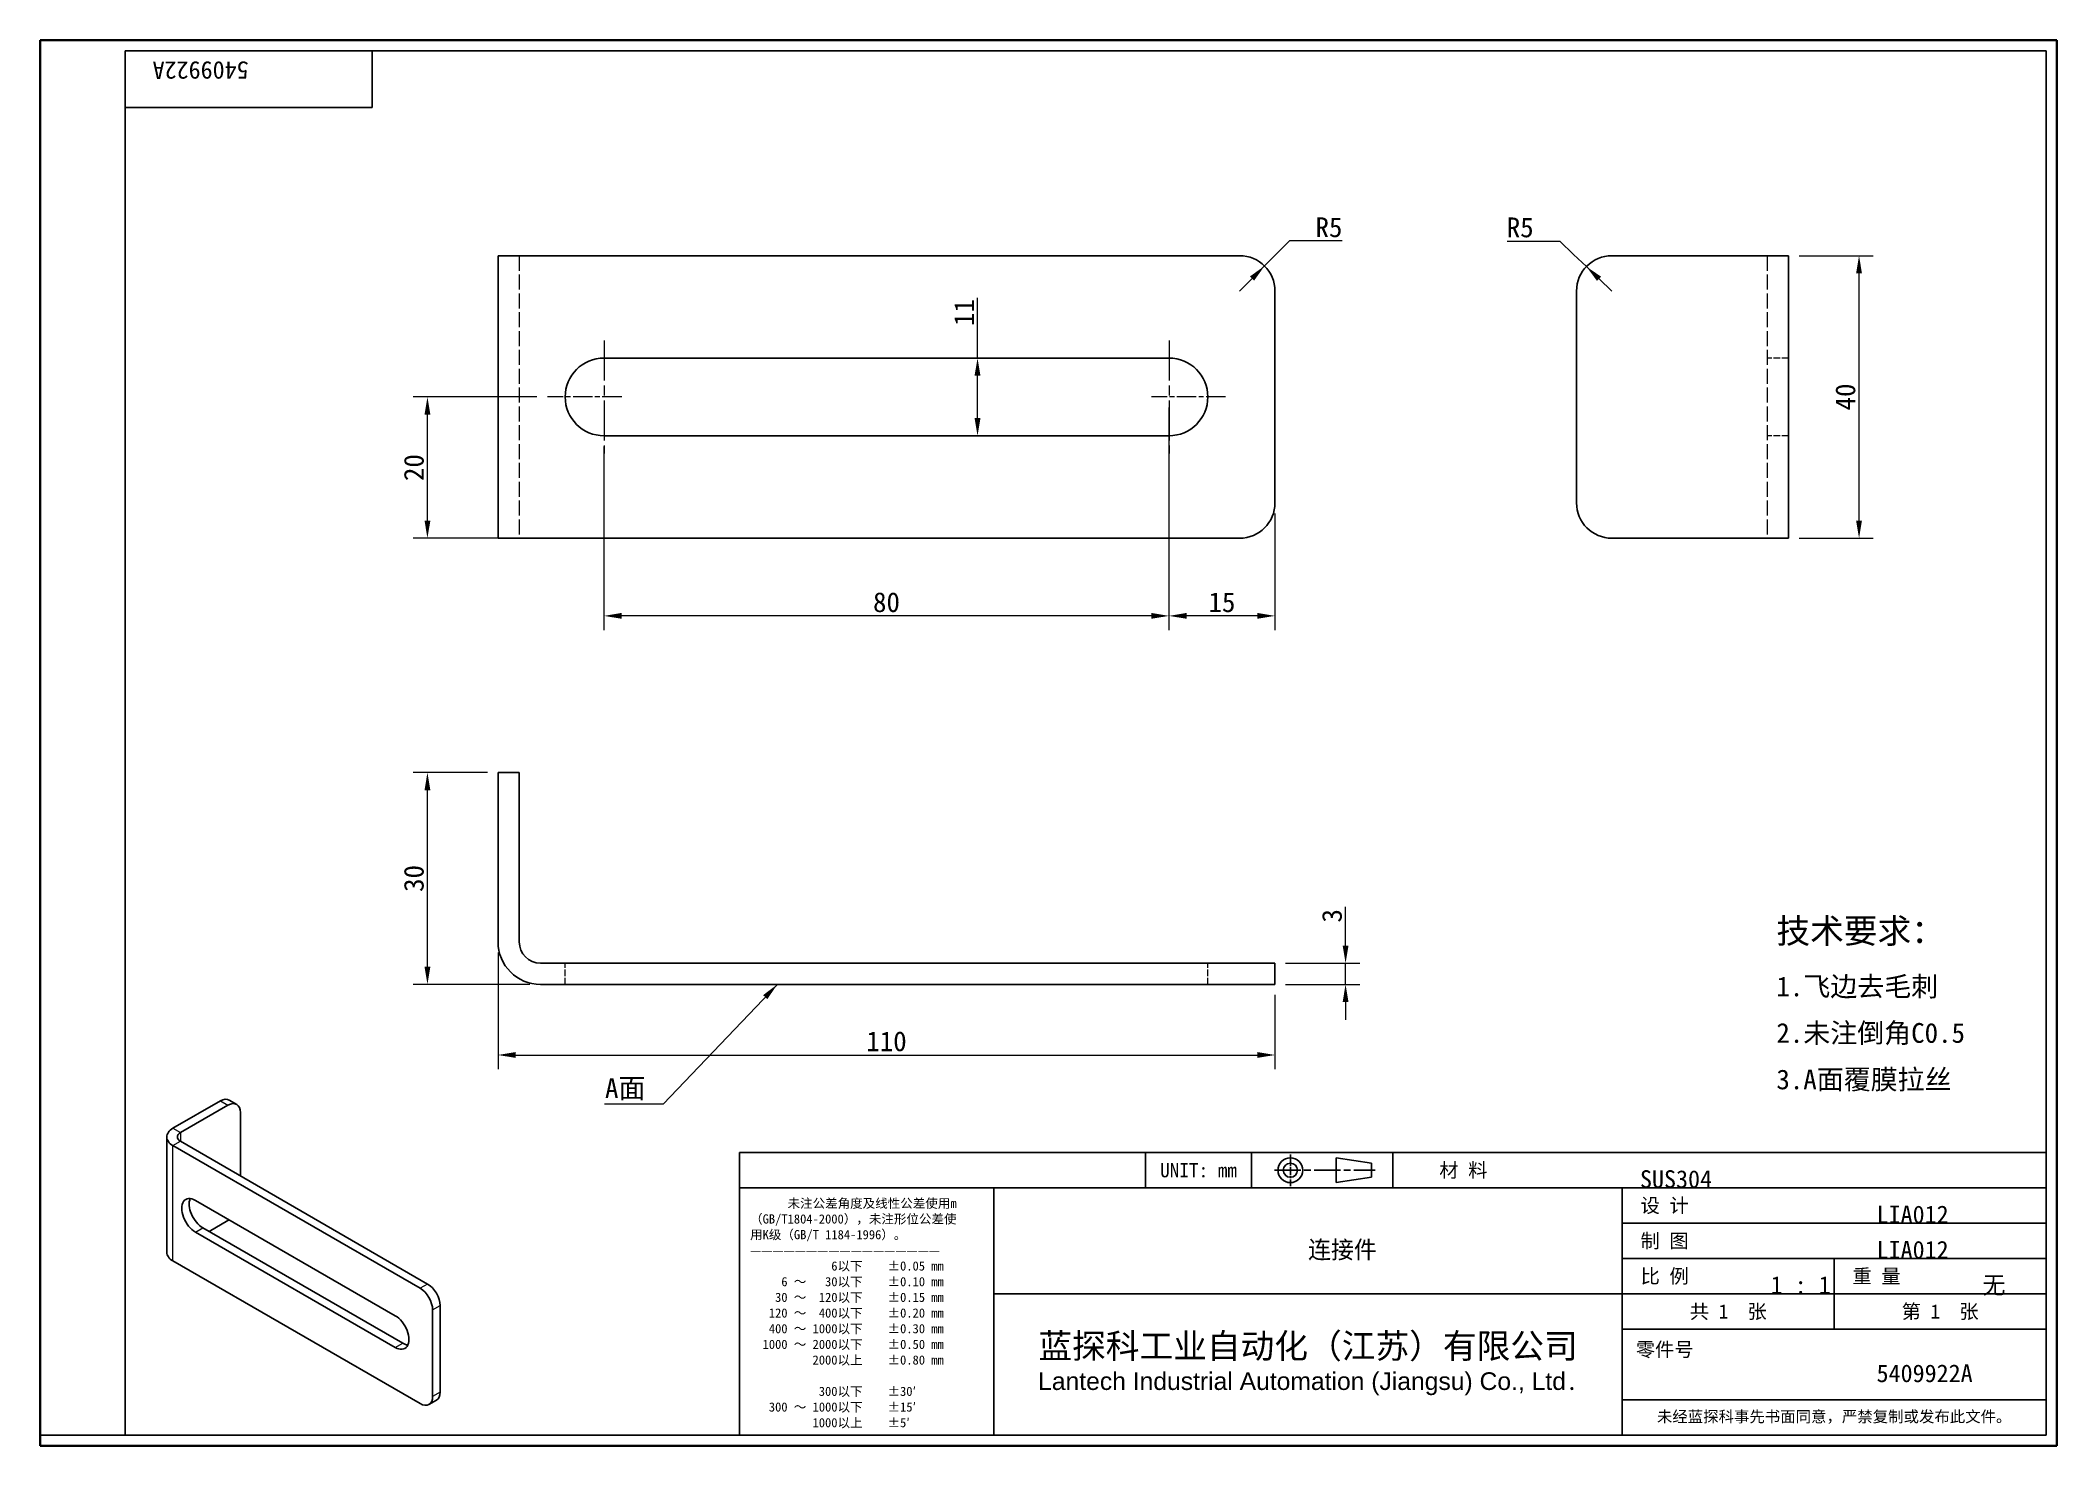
# Model space of a CAD drawing. Header units: millimetres. Extents: x 6 to 292, y 5 to 205.
import ezdxf
from ezdxf.enums import TextEntityAlignment as Align

# ---------------------------------------------------------------- set-up
doc = ezdxf.new("R2018")
doc.units = ezdxf.units.MM
doc.linetypes.add('CHAIN', pattern=[0.3543, 0.2362, -0.0295, 0.0591, -0.0295])
doc.linetypes.add('DASHED', pattern=[0.2067, 0.1654, -0.0413])
for name, color, linetype, lineweight in [('1', 7, 'Continuous', 18), ('可见 (ISO)', 7, 'Continuous', 25), ('可见窄的 (ISO)', 7, 'Continuous', 18), ('图框 (ISO)', 7, 'Continuous', 35), ('标题 (ISO)', 7, 'Continuous', 25)]:
    doc.layers.add(name, color=color, linetype=linetype, lineweight=lineweight)
for name, color, linetype, lineweight, true_color in [('中心标记 (ISO)', 1, 'CHAIN', 18, 0xff0000), ('尺寸 (ISO)', 7, 'Continuous', 18, 0x008000), ('符号 (ISO)', 7, 'Continuous', 18, 0x008000), ('隐藏 (ISO)', 5, 'DASHED', 18, 0x0000ff)]:
    doc.layers.add(name, color=color, linetype=linetype, lineweight=lineweight, true_color=true_color)
doc.styles.get("Standard").update_dxf_attribs({"font": 'simfang.ttf'})
doc.styles.add('文本样式164', font='SimSun.ttf')
doc.styles.add('最新国标', font='simfang.ttf')
doc.styles.add('注释文本 (ISO)', font='simfang.ttf')
doc.dimstyles.new('默认 (GB)', dxfattribs={"dimtxt": 2.8, "dimasz": 2.5, "dimexe": 2, "dimexo": 1.5, "dimgap": 0.5, "dimtad": 1, "dimtoh": 1, "dimdsep": 46, "dimtxsty": '最新国标', "dimcen": 0.09, "dimdle": 10, "dimclrd": 256, "dimclre": 256, "dimclrt": 256, "dimaunit": 1, "dimadec": 3, "dimazin": 2, "dimtfac": 0.535714, "dimtdec": 3, "dimtmove": 0, "dimatfit": 3, "dimfxl": 0, "dimtolj": 1, "dimlwd": -1, "dimlwe": -1, "dimarcsym": 0})
doc.dimstyles.new('默认 (GB)$7', dxfattribs={"dimtxt": 2.8, "dimasz": 2.5, "dimexe": 2, "dimexo": 1.5, "dimgap": 0.5, "dimtad": 1, "dimtoh": 1, "dimdsep": 46, "dimtxsty": '最新国标', "dimcen": 0.09, "dimdle": 10, "dimclrd": 256, "dimclre": 256, "dimclrt": 256, "dimaunit": 1, "dimadec": 3, "dimazin": 2, "dimtfac": 0.535714, "dimtdec": 3, "dimtmove": 0, "dimatfit": 3, "dimfxl": 0, "dimtolj": 1, "dimlwd": -1, "dimlwe": -1, "dimarcsym": 0})

# ---------------------------------------------------------------- blocks, each defined once
blk = doc.blocks.new('图框 最新国标')
at = {"layer": '图框 (ISO)'}
for p, q in [((6, 7), (6, 204.5)), ((6, 204.5), (291.5, 204.5)), ((291.5, 204.5), (291.5, 5.5)), ((6, 7), (6, 5.5)), ((6, 7), (6, 5.5)), ((291.5, 5.5), (6, 5.5))]:
    blk.add_line(p, q, dxfattribs=at)
at = {"layer": '图框 (ISO)', "color": 7, "linetype": 'Continuous', "lineweight": 25}
for p, q in [((18, 203), (290, 203)), ((18, 7), (18, 203)), ((18, 203), (290, 203)), ((53, 203), (53, 195)), ((290, 203), (290, 7)), ((290, 203), (290, 7)), ((53, 195), (18, 195)), ((290, 7), (6, 7)), ((290, 7), (18, 7))]:
    blk.add_line(p, q, dxfattribs=at)
at = {"layer": '图框 (ISO)', "lineweight": 30}
blk.add_attdef('零件代号', text='', height=2.5, rotation=180, dxfattribs=at).set_placement((35.5, 199), align=Align.MIDDLE_CENTER)
blk = doc.blocks.new('标题栏 最新国标')
at = {"layer": '标题 (ISO)'}
for p, q in [((381.98, -183.84), (196.98, -183.84)), ((196.98, -183.84), (196.98, -223.84)), ((254.48, -183.84), (254.48, -188.84)), ((269.48, -183.84), (269.48, -188.84)), ((281.48, -188.09), (281.48, -184.59)), ((281.48, -184.59), (286.48, -185.34)), ((286.48, -185.34), (286.48, -187.34)), ((289.48, -183.84), (289.48, -188.84)), ((381.98, -223.84), (381.98, -183.84)), ((383.48, -183.84), (383.48, -225.34)), ((286.48, -187.34), (281.48, -188.09)), ((196.98, -188.84), (381.98, -188.84)), ((232.98, -188.84), (232.98, -223.84)), ((321.98, -188.84), (321.98, -223.84)), ((321.98, -193.84), (381.98, -193.84)), ((321.98, -198.84), (381.98, -198.84)), ((351.98, -198.84), (351.98, -208.84)), ((321.98, -203.84), (232.98, -203.84)), ((321.98, -203.84), (381.98, -203.84)), ((321.98, -208.84), (381.98, -208.84)), ((321.98, -218.84), (381.98, -218.84)), ((196.98, -223.84), (381.98, -223.84)), ((383.48, -225.34), (196.98, -225.34))]:
    blk.add_line(p, q, dxfattribs=at)
at = {"layer": '标题 (ISO)', "linetype": 'CHAIN', "ltscale": 5.000333}
blk.add_line((274.98, -184.09), (274.98, -188.59), dxfattribs=at)
at = {"layer": '标题 (ISO)', "linetype": 'CHAIN', "ltscale": 15.834605}
blk.add_line((272.73, -186.34), (286.98, -186.34), dxfattribs=at)
at = {"layer": '标题 (ISO)'}
for radius in [1.75, 1]:
    blk.add_circle((274.98, -186.34), radius, dxfattribs=at)
at = {"layer": '1', "style": '文本样式164'}
for s, p in [('UNIT: mm', (261.98, -186.34)), ('材 料', (299.48, -186.34)), ('设 计', (327.98, -191.34)), ('制 图', (327.98, -196.34)), ('比 例', (327.98, -201.34)), ('重 量', (357.98, -201.34)), ('共 1  张', (336.98, -206.34)), ('第 1  张', (366.98, -206.34))]:
    blk.add_text(s, height=2, dxfattribs=at).set_placement(p, align=Align.MIDDLE_CENTER)
at = {"layer": '标题 (ISO)', "style": '注释文本 (ISO)'}
for s, insert, char_height, attachment_point, line_spacing_factor in [('\\fSimSun|b0|i0;{\\H1.3000;      未注公差角度及线性公差使用m\\P}\\fSimSun|b0|i0;{\\H1.3000;（GB/T1804-2000），未注形位公差使\\P}\\fSimSun|b0|i0;{\\H1.3000;用K级（GB/T 1184-1996）。\\P}\\fSimSun|b0|i0;{\\H1.3000;—————————————————\\P}\\fSimSun|b0|i0;{\\H1.3000;             6以下    ±0.05 mm\\P}\\fSimSun|b0|i0;{\\H1.3000;     6 ～   30以下    ±0.10 mm\\P}\\fSimSun|b0|i0;{\\H1.3000;    30 ～  120以下    ±0.15 mm\\P}\\fSimSun|b0|i0;{\\H1.3000;   120 ～  400以下    ±0.20 mm\\P}\\fSimSun|b0|i0;{\\H1.3000;   400 ～ 1000以下    ±0.30 mm\\P}\\fSimSun|b0|i0;{\\H1.3000;  1000 ～ 2000以下    ±0.50 mm\\P}\\fSimSun|b0|i0;{\\H1.3000;          2000以上    ±0.80 mm\\P}\\fSimSun|b0|i0;{\\H1.3000;\\P}\\fSimSun|b0|i0;{\\H1.3000;           300以下    ±30′\\P}\\fSimSun|b0|i0;{\\H1.3000;   300 ～ 1000以下    ±15′\\P}\\fSimSun|b0|i0;{\\H1.3000;          1000以上    ±5′}', (198.48, -206.63), 1.3, 4, 1.023913), ('\\pxsm0.94;\\fMicrosoft YaHei|b0|i0;{\\H3.5000;蓝探科工业自动化（江苏）有限公司\\P}\\fArial|b0|i0;{\\H2.5000;Lantech Industrial Automation (Jiangsu) Co., Ltd}\\fFangSong|b0|i0;{\\H2.5000;.}', (277.48, -213.84), 2, 5, 0.978695)]:
    blk.add_mtext(s, dxfattribs=dict(at, insert=insert, char_height=char_height, attachment_point=attachment_point, line_spacing_factor=line_spacing_factor))
at = {"layer": '标题 (ISO)', "attachment_point": 5, "style": '注释文本 (ISO)'}
for s, insert, char_height in [('\\fFangSong|b0|i0;零件号', (327.98, -211.84), 2), ('\\fSimSun|b0|i0;{\\H1.6000;未经蓝探科事先书面同意，严禁复制或发布此文件。}', (351.98, -221.34), 1.6)]:
    blk.add_mtext(s, dxfattribs=dict(at, insert=insert, char_height=char_height))
at = {"layer": '标题 (ISO)', "lineweight": 30, "flags": 104}
for tag, height, p in [('材料', 2, (324.48, -186.34)), ('设计人', 2, (357.98, -191.34)), ('库存编号', 3.5, (277.48, -196.34)), ('设计人', 2, (357.98, -196.34)), ('视图比例', 2, (342.98, -201.34)), ('质量\\P3;', 2, (372.98, -201.34)), ('零件代号', 3.5, (357.98, -213.84))]:
    blk.add_attdef(tag, text='', height=height, dxfattribs=at).set_placement(p, align=Align.MIDDLE_CENTER)
blk = doc.blocks.new('*D5')
at = {"layer": 'Defpoints', "color": 0, "transparency": 16777216}
for p in [(60.81, 100.82), (70.81, 100.82), (76.81, 70.82)]:
    blk.add_point(p, dxfattribs=at)
at = {"layer": '尺寸 (ISO)', "color": 116, "true_color": 0x00803f, "transparency": 16777216}
for p, q in [((69.31, 100.82), (58.81, 100.82)), ((60.81, 73.32), (60.81, 98.32)), ((75.31, 70.82), (58.81, 70.82))]:
    blk.add_line(p, q, dxfattribs=at)
for points in [[(60.4, 98.32), (61.23, 98.32), (60.81, 100.82)], [(60.4, 73.32), (61.23, 73.32), (60.81, 70.82)]]:
    blk.add_solid(points, dxfattribs=at)
at = {"layer": '尺寸 (ISO)', "transparency": 16777216, "insert": (58.9, 85.82), "char_height": 2.8, "attachment_point": 5, "rotation": 90, "style": '最新国标'}
blk.add_mtext('\\A1;30', dxfattribs=at)
blk = doc.blocks.new('*D6')
at = {"layer": 'Defpoints', "color": 0, "transparency": 16777216}
for p in [(70.81, 76.82), (180.81, 70.82), (180.81, 60.82)]:
    blk.add_point(p, dxfattribs=at)
at = {"layer": '尺寸 (ISO)', "color": 116, "true_color": 0x00803f, "transparency": 16777216}
for p, q in [((70.81, 75.32), (70.81, 58.82)), ((180.81, 69.32), (180.81, 58.82)), ((73.31, 60.82), (178.31, 60.82))]:
    blk.add_line(p, q, dxfattribs=at)
for points in [[(73.31, 61.24), (73.31, 60.41), (70.81, 60.82)], [(178.31, 61.24), (178.31, 60.41), (180.81, 60.82)]]:
    blk.add_solid(points, dxfattribs=at)
at = {"layer": '尺寸 (ISO)', "transparency": 16777216, "insert": (125.81, 62.74), "char_height": 2.8, "attachment_point": 5, "style": '最新国标'}
blk.add_mtext('\\A1;110', dxfattribs=at)
blk = doc.blocks.new('*D7')
at = {"layer": 'Defpoints', "color": 0, "transparency": 16777216}
for p in [(180.81, 73.82), (190.81, 73.82), (180.81, 70.82)]:
    blk.add_point(p, dxfattribs=at)
at = {"layer": '尺寸 (ISO)', "color": 116, "true_color": 0x00803f, "transparency": 16777216}
for p, q in [((190.81, 76.32), (190.81, 81.8)), ((182.31, 73.82), (192.81, 73.82)), ((190.81, 70.82), (190.81, 73.82)), ((182.31, 70.82), (192.81, 70.82)), ((190.81, 68.32), (190.81, 65.82))]:
    blk.add_line(p, q, dxfattribs=at)
for points in [[(190.4, 76.32), (191.23, 76.32), (190.81, 73.82)], [(190.4, 68.32), (191.23, 68.32), (190.81, 70.82)]]:
    blk.add_solid(points, dxfattribs=at)
at = {"layer": '尺寸 (ISO)', "transparency": 16777216, "insert": (188.9, 80.53), "char_height": 2.8, "attachment_point": 5, "rotation": 90, "style": '最新国标'}
blk.add_mtext('\\A1;3', dxfattribs=at)
blk = doc.blocks.new('*D8')
at = {"layer": 'Defpoints', "color": 0, "transparency": 16777216}
for p in [(253.52, 174), (263.52, 174), (253.52, 134)]:
    blk.add_point(p, dxfattribs=at)
at = {"layer": '尺寸 (ISO)', "color": 116, "true_color": 0x00803f, "transparency": 16777216}
for p, q in [((255.02, 174), (265.52, 174)), ((263.52, 136.5), (263.52, 171.5)), ((255.02, 134), (265.52, 134))]:
    blk.add_line(p, q, dxfattribs=at)
for points in [[(263.1, 171.5), (263.93, 171.5), (263.52, 174)], [(263.1, 136.5), (263.93, 136.5), (263.52, 134)]]:
    blk.add_solid(points, dxfattribs=at)
at = {"layer": '尺寸 (ISO)', "transparency": 16777216, "insert": (261.6, 154), "char_height": 2.8, "attachment_point": 5, "rotation": 90, "style": '最新国标'}
blk.add_mtext('\\A1;40', dxfattribs=at)
blk = doc.blocks.new('*D9')
at = {"layer": 'Defpoints', "color": 0, "transparency": 16777216}
for p in [(224.91, 172.46), (228.52, 169)]:
    blk.add_point(p, dxfattribs=at)
at = {"layer": '尺寸 (ISO)', "color": 116, "true_color": 0x00803f, "transparency": 16777216}
for p, q in [((213.68, 176.07), (221.13, 176.07)), ((221.13, 176.07), (223.1, 174.19)), ((224.91, 172.46), (223.1, 174.19)), ((228.52, 169), (224.91, 172.46)), ((226.71, 170.73), (228.52, 169))]:
    blk.add_line(p, q, dxfattribs=at)
blk.add_solid([(227, 171.03), (226.42, 170.43), (224.91, 172.46)], dxfattribs=at)
at = {"layer": '尺寸 (ISO)', "transparency": 16777216, "insert": (215.54, 177.99), "char_height": 2.8, "attachment_point": 5, "style": '最新国标'}
blk.add_mtext('\\A1;R5', dxfattribs=at)
blk = doc.blocks.new('*D10')
at = {"layer": 'Defpoints', "color": 0, "transparency": 16777216}
for p in [(60.81, 154), (77.81, 154), (76.81, 134)]:
    blk.add_point(p, dxfattribs=at)
at = {"layer": '尺寸 (ISO)', "color": 116, "true_color": 0x00803f, "transparency": 16777216}
for p, q in [((76.31, 154), (58.81, 154)), ((60.81, 136.5), (60.81, 151.5)), ((75.31, 134), (58.81, 134))]:
    blk.add_line(p, q, dxfattribs=at)
for points in [[(60.4, 151.5), (61.23, 151.5), (60.81, 154)], [(60.4, 136.5), (61.23, 136.5), (60.81, 134)]]:
    blk.add_solid(points, dxfattribs=at)
at = {"layer": '尺寸 (ISO)', "transparency": 16777216, "insert": (58.9, 144), "char_height": 2.8, "attachment_point": 5, "rotation": 90, "style": '最新国标'}
blk.add_mtext('\\A1;20', dxfattribs=at)
blk = doc.blocks.new('*D11')
at = {"layer": 'Defpoints', "color": 0, "transparency": 16777216}
for p in [(165.81, 154), (180.81, 139), (165.81, 123)]:
    blk.add_point(p, dxfattribs=at)
at = {"layer": '尺寸 (ISO)', "color": 116, "true_color": 0x00803f, "transparency": 16777216}
for p, q in [((165.81, 152.5), (165.81, 121)), ((180.81, 137.5), (180.81, 121)), ((178.31, 123), (168.31, 123))]:
    blk.add_line(p, q, dxfattribs=at)
for points in [[(168.31, 123.42), (168.31, 122.59), (165.81, 123)], [(178.31, 123.42), (178.31, 122.59), (180.81, 123)]]:
    blk.add_solid(points, dxfattribs=at)
at = {"layer": '尺寸 (ISO)', "transparency": 16777216, "insert": (173.31, 124.92), "char_height": 2.8, "attachment_point": 5, "style": '最新国标'}
blk.add_mtext('\\A1;15', dxfattribs=at)
blk = doc.blocks.new('*D12')
at = {"layer": 'Defpoints', "color": 0, "transparency": 16777216}
for p in [(85.81, 148.5), (165.81, 148.5), (85.81, 123)]:
    blk.add_point(p, dxfattribs=at)
at = {"layer": '尺寸 (ISO)', "color": 116, "true_color": 0x00803f, "transparency": 16777216}
for p, q in [((85.81, 147), (85.81, 121)), ((165.81, 147), (165.81, 121)), ((163.31, 123), (88.31, 123))]:
    blk.add_line(p, q, dxfattribs=at)
for points in [[(88.31, 123.42), (88.31, 122.59), (85.81, 123)], [(163.31, 123.42), (163.31, 122.59), (165.81, 123)]]:
    blk.add_solid(points, dxfattribs=at)
at = {"layer": '尺寸 (ISO)', "transparency": 16777216, "insert": (125.81, 124.92), "char_height": 2.8, "attachment_point": 5, "style": '最新国标'}
blk.add_mtext('\\A1;80', dxfattribs=at)
blk = doc.blocks.new('*D13')
at = {"layer": 'Defpoints', "color": 0, "transparency": 16777216}
for p in [(145.39, 159.5), (138.7, 148.5), (145.39, 148.5)]:
    blk.add_point(p, dxfattribs=at)
at = {"layer": '尺寸 (ISO)', "color": 116, "true_color": 0x00803f, "transparency": 16777216}
for p, q in [((138.7, 159.5), (138.7, 168.05)), ((138.7, 151), (138.7, 157))]:
    blk.add_line(p, q, dxfattribs=at)
for points in [[(138.28, 157), (139.12, 157), (138.7, 159.5)], [(138.28, 151), (139.12, 151), (138.7, 148.5)]]:
    blk.add_solid(points, dxfattribs=at)
at = {"layer": '尺寸 (ISO)', "transparency": 16777216, "insert": (136.8, 165.95), "char_height": 2.8, "attachment_point": 5, "rotation": 90, "style": '最新国标'}
blk.add_mtext('\\A1;11', dxfattribs=at)
blk = doc.blocks.new('*D14')
at = {"layer": 'Defpoints', "color": 0, "transparency": 16777216}
for p in [(179.34, 172.55), (175.81, 169)]:
    blk.add_point(p, dxfattribs=at)
at = {"layer": '尺寸 (ISO)', "color": 116, "true_color": 0x00803f, "transparency": 16777216}
for p, q in [((179.34, 172.55), (181.1, 174.32)), ((182.87, 176.09), (181.1, 174.32)), ((190.32, 176.09), (182.87, 176.09)), ((175.81, 169), (179.34, 172.55)), ((177.58, 170.77), (175.81, 169))]:
    blk.add_line(p, q, dxfattribs=at)
blk.add_solid([(177.28, 171.07), (177.87, 170.48), (179.34, 172.55)], dxfattribs=at)
at = {"layer": '尺寸 (ISO)', "transparency": 16777216, "insert": (188.46, 178.01), "char_height": 2.8, "attachment_point": 5, "style": '最新国标'}
blk.add_mtext('\\A1;R5', dxfattribs=at)

msp = doc.modelspace()

# ---------------------------------------------------------------- linework, layer by layer
at = {"layer": '中心标记 (ISO)', "ltscale": 23.990969}
for p, q in [((85.814, 162.002), (85.814, 146.002)), ((165.814, 162.002), (165.814, 146.002))]:
    msp.add_line(p, q, dxfattribs=at)
at = {"layer": '中心标记 (ISO)', "ltscale": 11.667578}
for p, q in [((88.314, 154.002), (77.814, 154.002)), ((173.814, 154.002), (163.314, 154.002))]:
    msp.add_line(p, q, dxfattribs=at)
at = {"layer": '可见 (ISO)'}
for p, q in [((70.814, 134.002), (70.814, 174.002)), ((76.814, 174.002), (70.814, 174.002)), ((76.814, 174.002), (175.814, 174.002)), ((228.517, 174.002), (247.517, 174.002)), ((253.517, 174.002), (247.517, 174.002)), ((253.517, 134.002), (253.517, 174.002)), ((180.814, 169.002), (180.814, 139.002)), ((223.517, 139.002), (223.517, 169.002)), ((85.814, 159.502), (165.814, 159.502)), ((165.814, 148.502), (85.814, 148.502)), ((70.814, 134.002), (76.814, 134.002)), ((175.814, 134.002), (76.814, 134.002)), ((247.517, 134.002), (228.517, 134.002)), ((247.517, 134.002), (253.517, 134.002)), ((70.814, 95.822), (70.814, 100.822)), ((73.814, 100.822), (70.814, 100.822)), ((73.814, 100.822), (73.814, 95.822)), ((70.814, 95.822), (70.814, 76.822)), ((73.814, 76.822), (73.814, 95.822)), ((175.814, 73.822), (76.814, 73.822)), ((175.814, 73.822), (180.814, 73.822)), ((180.814, 70.822), (180.814, 73.822)), ((76.814, 70.822), (175.814, 70.822)), ((180.814, 70.822), (175.814, 70.822)), ((31.498, 54.316), (24.78, 50.438)), ((33.809, 53.828), (32.748, 54.44)), ((25.841, 49.826), (32.559, 53.704)), ((34.326, 43.702), (34.326, 52.683)), ((23.902, 49.213), (23.902, 32.883)), ((60.843, 28.393), (25.841, 48.601)), ((24.78, 47.989), (59.782, 27.78)), ((27.962, 40.232), (56.247, 23.902)), ((29.907, 35.843), (32.559, 37.374)), ((56.247, 19.411), (27.962, 35.741)), ((29.023, 36.353), (57.307, 20.024)), ((59.782, 11.45), (24.78, 31.659)), ((61.55, 24.718), (61.55, 12.471)), ((62.611, 13.083), (62.611, 25.331)), ((62.093, 11.939), (61.032, 11.326))]:
    msp.add_line(p, q, dxfattribs=at)
for centre, radius, start, end in [((175.814, 169.002), 5, 0, 90), ((228.517, 169.002), 5, 90, 180), ((85.814, 154.002), 5.5, 90, 270), ((165.814, 154.002), 5.5, 270, 90), ((175.814, 139.002), 5, 270, 0), ((228.517, 139.002), 5, 180, 270), ((76.814, 76.822), 6, 180, 270), ((76.814, 76.822), 3, 180, 270)]:
    msp.add_arc(centre, radius, start, end, dxfattribs=at)
for centre, major_axis, start_param, end_param in [((31.498, 52.275), (1.25, 2.165), 0, 0.7853982), ((32.559, 51.663), (1.25, 2.165), 5.4977871, 7.0685835), ((26.902, 49.213), (-3, 0), 5.4977871, 7.0685835), ((26.902, 49.213), (-1.5, 0), 5.4977871, 7.0685835), ((27.962, 37.986), (-1.375, 2.382), 5.4977871, 8.6393798), ((29.023, 38.599), (1.375, -2.382), 3.5375532, 5.4977871), ((32.559, 39.415), (-1.25, -2.165), 0.7853982, 0.8809792), ((26.902, 32.883), (-3, 0), 0, 0.7853982), ((59.782, 25.739), (1.25, -2.165), 0.7853982, 2.3561945), ((60.843, 26.351), (-1.25, 2.165), 3.9269908, 5.4977871), ((56.247, 21.657), (1.375, -2.382), 5.4977871, 8.6393798), ((57.307, 22.269), (1.375, -2.382), 5.4977871, 5.8872247), ((59.782, 13.492), (1.25, -2.165), 5.4977871, 7.0685835), ((60.843, 14.104), (1.25, -2.165), 0, 0.7853982)]:
    msp.add_ellipse(centre, major_axis=major_axis, ratio=0.5773503, start_param=start_param, end_param=end_param, dxfattribs=at)
at = {"layer": '可见窄的 (ISO)'}
for p, q in [((31.498, 54.316), (32.559, 53.704)), ((24.78, 50.438), (25.841, 49.826)), ((24.78, 47.989), (25.841, 48.601)), ((25.841, 49.826), (25.841, 48.601)), ((24.78, 31.659), (24.78, 47.989)), ((27.962, 35.741), (29.023, 36.353)), ((60.843, 28.393), (59.782, 27.78)), ((61.55, 24.718), (62.611, 25.331)), ((56.247, 19.411), (57.307, 20.024)), ((62.611, 13.083), (61.55, 12.471))]:
    msp.add_line(p, q, dxfattribs=at)
at = {"layer": '隐藏 (ISO)', "ltscale": 12.901145}
for p, q in [((73.814, 174.002), (73.814, 134.002)), ((250.517, 174.002), (250.517, 134.002))]:
    msp.add_line(p, q, dxfattribs=at)
at = {"layer": '隐藏 (ISO)', "ltscale": 5.71399}
for p, q in [((253.517, 159.502), (250.517, 159.502)), ((253.517, 148.502), (250.517, 148.502)), ((80.314, 70.822), (80.314, 73.822)), ((171.314, 70.822), (171.314, 73.822))]:
    msp.add_line(p, q, dxfattribs=at)

# ---------------------------------------------------------------- block references
ref = msp.add_blockref('图框 最新国标', (0, 0))
lines = msp.add_mtext('5409922A', dxfattribs={"layer": '图框 (ISO)', "insert": (35.5, 199), "char_height": 2.5, "attachment_point": 1, "rotation": 180})
ref.add_attrib('零件代号', '', (35.5, 199)).embed_mtext(lines)
ref = msp.add_blockref('标题栏 最新国标', (-91.983, 230.844))
lines = msp.add_mtext('5409922A', dxfattribs={"layer": '标题 (ISO)', "insert": (266, 17), "char_height": 2.5, "attachment_point": 1})
ref.add_attrib('零件代号', '', (266, 17), dxfattribs={"flags": 104}).embed_mtext(lines)
lines = msp.add_mtext('连接件', dxfattribs={"layer": '标题 (ISO)', "insert": (185.5, 34.5), "char_height": 2.5, "attachment_point": 1})
ref.add_attrib('库存编号', '', (185.5, 34.5), dxfattribs={"flags": 104}).embed_mtext(lines)
lines = msp.add_mtext('无', dxfattribs={"layer": '标题 (ISO)', "insert": (281, 29.5), "char_height": 2.5, "attachment_point": 1})
ref.add_attrib('质量\\P3;', '', (281, 29.5), dxfattribs={"flags": 104}).embed_mtext(lines)
lines = msp.add_mtext('1 : 1', dxfattribs={"layer": '标题 (ISO)', "insert": (251, 29.5), "char_height": 2.5, "attachment_point": 1})
ref.add_attrib('视图比例', '', (251, 29.5), dxfattribs={"flags": 104}).embed_mtext(lines)
lines = msp.add_mtext('LIA012', dxfattribs={"layer": '标题 (ISO)', "insert": (266, 39.5), "char_height": 2.5, "attachment_point": 1})
ref.add_attrib('设计人', '', (266, 39.5), dxfattribs={"flags": 104}).embed_mtext(lines)
lines = msp.add_mtext('LIA012', dxfattribs={"layer": '标题 (ISO)', "insert": (266, 34.5), "char_height": 2.5, "attachment_point": 1})
ref.add_attrib('设计人', '', (266, 34.5), dxfattribs={"flags": 104}).embed_mtext(lines)
lines = msp.add_mtext('SUS304', dxfattribs={"layer": '标题 (ISO)', "insert": (232.5, 44.5), "char_height": 2.5, "attachment_point": 1})
ref.add_attrib('材料', '', (232.5, 44.5), dxfattribs={"flags": 104}).embed_mtext(lines)

# ---------------------------------------------------------------- texts
at = {"layer": '符号 (ISO)', "insert": (251.813, 67.901), "char_height": 2, "width": 29.34269, "attachment_point": 4, "line_spacing_factor": 1.305367, "style": '注释文本 (ISO)'}
msp.add_mtext('\\pxsm1.41;\\fFangSong|b0|i0;{\\H3.5000;技术要求：}\\fFangSong|b0|i0;{\\H2.8000;\\P}\\fFangSong|b0|i0;{\\H2.8000;1.飞边去毛刺\\P}\\fFangSong|b0|i0;{\\H2.8000;2.未注倒角C0.5\\P}\\fFangSong|b0|i0;{\\H2.8000;3.A面覆膜拉丝}', dxfattribs=at)
at = {"layer": '符号 (ISO)', "insert": (91.681, 57.526), "char_height": 2.8, "width": 6.28772, "attachment_point": 3, "style": '最新国标'}
msp.add_mtext('\\fFangSong|b0|i0;A面', dxfattribs=at)

# ---------------------------------------------------------------- dimensions: what is measured, and where the dimension line sits
at = {"layer": '尺寸 (ISO)', "color": 116, "true_color": 0x00803f}
for center, mpoint, picture, middle in [((175.814, 169.002), (179.34, 172.547), '*D14', (188.462, 176.092)), ((228.517, 169.002), (224.906, 172.461), '*D9', (215.537, 176.075))]:
    dim = msp.add_radius_dim(center=center, mpoint=mpoint, dimstyle='默认 (GB)', override={"dimgap": 0.5, "dimtih": 1, "dimdec": 2, "dimlfac": 1, "dimcen": 0, "dimtol": 0, "dimlim": 0, "dimtp": 0, "dimtm": 0, "dimtdec": 3}, dxfattribs=at)
    dim.commit()
    dim.dimension.update_dxf_attribs({"geometry": picture, "text_midpoint": middle, "dimtype": 164})
for base, p1, p2, angle, override, picture, middle in [((263.517, 174.002), (253.517, 134.002), (253.517, 174.002), 90, {"dimgap": 0.5, "dimtoh": 0, "dimdec": 2, "dimtol": 0, "dimlim": 0, "dimtp": 0, "dimtm": 0, "dimtdec": 3, "dimtofl": 0, "dimatfit": 1}, '*D8', (263.517, 154.002)), ((138.701, 148.502), (145.39, 159.502), (145.39, 148.502), 270, {"dimgap": 0.5, "dimtoh": 0, "dimdec": 2, "dimse1": 1, "dimse2": 1, "dimtol": 0, "dimlim": 0, "dimtp": 0, "dimtm": 0, "dimtdec": 3, "dimtofl": 0, "dimatfit": 2}, '*D13', (138.701, 165.946)), ((60.814, 154.002), (76.814, 134.002), (77.814, 154.002), 90, {"dimgap": 0.5, "dimtoh": 0, "dimdec": 2, "dimtol": 0, "dimlim": 0, "dimtp": 0, "dimtm": 0, "dimtdec": 3, "dimtofl": 0, "dimatfit": 1}, '*D10', (60.814, 144.002)), ((165.814, 123.002), (180.814, 139.002), (165.814, 154.002), 180, {"dimgap": 0.5, "dimtoh": 0, "dimdec": 2, "dimtol": 0, "dimlim": 0, "dimtp": 0, "dimtm": 0, "dimtdec": 3, "dimtofl": 0, "dimatfit": 1}, '*D11', (173.314, 123.002)), ((85.814, 123.002), (165.814, 148.502), (85.814, 148.502), 180, {"dimgap": 0.5, "dimtoh": 0, "dimdec": 2, "dimtol": 0, "dimlim": 0, "dimtp": 0, "dimtm": 0, "dimtdec": 3, "dimtofl": 0, "dimatfit": 1}, '*D12', (125.814, 123.002)), ((60.814, 100.822), (76.814, 70.822), (70.814, 100.822), 270, {"dimgap": 0.5, "dimtoh": 0, "dimdec": 2, "dimtol": 0, "dimlim": 0, "dimtp": 0, "dimtm": 0, "dimtdec": 3, "dimtofl": 0, "dimatfit": 1}, '*D5', (60.814, 85.822)), ((190.814, 73.822), (180.814, 70.822), (180.814, 73.822), 90, {"dimgap": 0.5, "dimtoh": 0, "dimdec": 2, "dimtol": 0, "dimlim": 0, "dimtp": 0, "dimtm": 0, "dimtdec": 3, "dimtofl": 1, "dimatfit": 1}, '*D7', (190.814, 80.529)), ((180.814, 60.822), (70.814, 76.822), (180.814, 70.822), 180, {"dimgap": 0.5, "dimtoh": 0, "dimdec": 2, "dimtol": 0, "dimlim": 0, "dimtp": 0, "dimtm": 0, "dimtdec": 3, "dimtofl": 0, "dimatfit": 1}, '*D6', (125.814, 60.822))]:
    dim = msp.add_linear_dim(base=base, p1=p1, p2=p2, angle=angle, dimstyle='默认 (GB)', override=override, dxfattribs=at)
    dim.commit()
    dim.dimension.update_dxf_attribs({"geometry": picture, "text_midpoint": middle, "dimtype": 160})

# ---------------------------------------------------------------- leaders
at = {"layer": '符号 (ISO)', "annotation_type": 0, "has_hookline": 1, "hookline_direction": 1, "text_width": 5.776}
msp.add_leader([(110.365, 70.822), (94.181, 53.874), (91.681, 53.874)], dimstyle='默认 (GB)$7', override={"dimgap": 0, "dimtad": 1}, dxfattribs=at)

doc.saveas('drawing.dxf')
